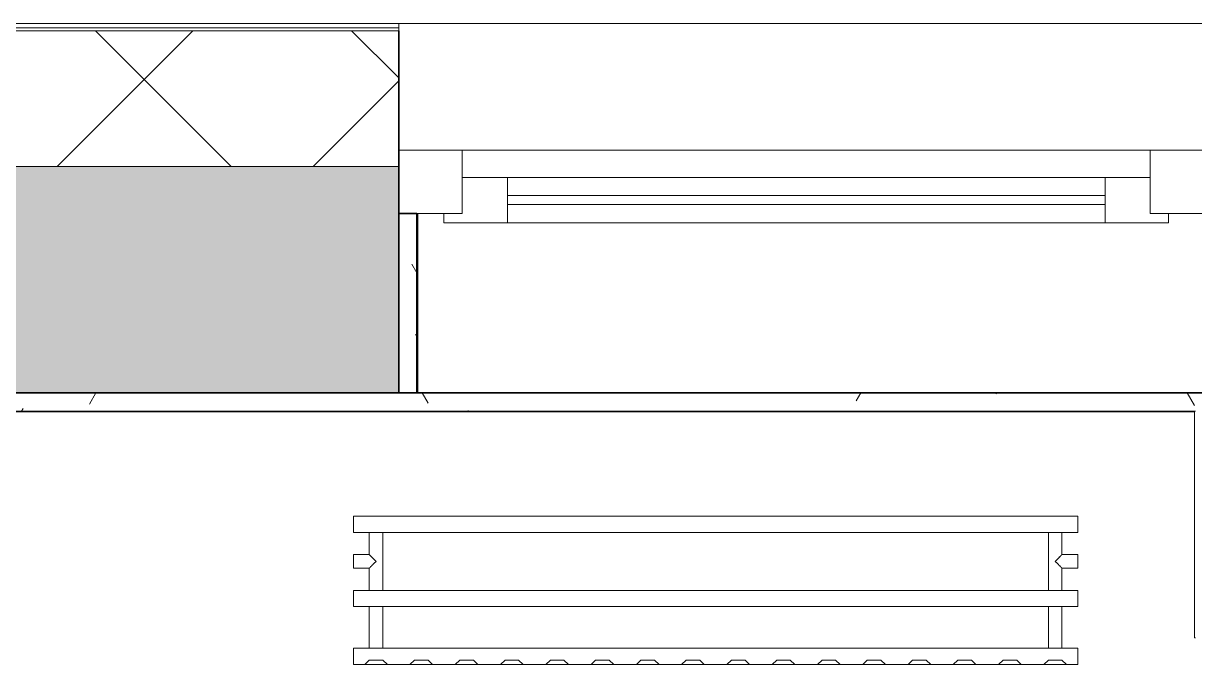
# Model space of a CAD drawing. Header units: millimetres. Extents: x 3914 to 443608, y -156176 to 78197.
# Drawn here: x 419656 to 420949, y -125127 to -124419 of the extents above; entities that cross this region are included whole.
import ezdxf

# ---------------------------------------------------------------- set-up
doc = ezdxf.new("R2010")
doc.units = ezdxf.units.MM
for name, color, linetype, lineweight in [('A-FLOR', 7, 'Continuous', 9), ('A-GLAZ', 7, 'Continuous', 9), ('A-GLAZ-1', 7, 'Continuous', 5), ('A-WALL', 7, 'Continuous', 5), ('A-WALL-1', 7, 'Continuous', 35), ('I-WALL', 7, 'Continuous', 5)]:
    doc.layers.add(name, color=color, linetype=linetype, lineweight=lineweight)
doc.layers.add('A-WALL-FNSH-1', color=9, linetype='Continuous', lineweight=5, true_color=0x808080)
doc.layers.add('M-EQPM-1', color=7, linetype='Continuous', lineweight=9, true_color=0xb2b2b2)
pattern_1 = [(0, (315419.7, -145976.68), (243.84, 60.96), [20.117, -162.763, 20.117, -162.763, -975.36]), (0, (315419.7, -145976.68), (243.84, 60.96), [-365.76, 20.117, -345.643, 20.117, -162.763, -426.72]), (0, (315419.7, -145976.68), (243.84, 60.96), [-914.4, 20.117, -101.803, 20.117, -284.683]), (120, (315511.14, -145946.2), (-174.71291, 180.691634), [20.117, -162.763, 20.117, -162.763, -975.36]), (120, (315511.14, -145946.2), (-174.71291, 180.691634), [-365.76, 20.117, -345.643, 20.117, -162.763, -426.72]), (120, (315511.14, -145946.2), (-174.71291, 180.691634), [-914.4, 20.117, -101.803, 20.117, -284.683]), (240, (315541.62, -145824.28), (-69.12709, -241.651634), [20.117, -162.763, 20.117, -162.763, -975.36]), (240, (315541.62, -145824.28), (-69.12709, -241.651634), [-365.76, 20.117, -345.643, 20.117, -162.763, -426.72]), (240, (315541.62, -145824.28), (-69.12709, -241.651634), [-914.4, 20.117, -101.803, 20.117, -284.683])]

# ---------------------------------------------------------------- blocks, each defined once
blk = doc.blocks.new('120_Окно_СКБ_1Ст - 120_Окно_СКБ_1Ст 900х2500_h_ с форточкой-V559-Объем проектирования 3 этажа')
at = {"layer": 'A-GLAZ'}
for p, q in [((-450, -127), (-450, -57)), ((-450, -57), (-380, -57)), ((-380, -57), (-380, -127)), ((380, -127), (380, -57)), ((380, -57), (450, -57)), ((450, -57), (450, -127)), ((380, -87), (-380, -87)), ((-380, -87), (-380, -127)), ((-330, -137), (-330, -87)), ((330, -137), (330, -87)), ((380, -127), (380, -87)), ((-380, -127), (-450, -127)), ((-380, -127), (-400, -127)), ((-400, -127), (-400, -137)), ((450, -127), (380, -127)), ((400, -127), (380, -127)), ((400, -137), (400, -127)), ((-400, -137), (400, -137)), ((400, -137), (-400, -137))]:
    blk.add_line(p, q, dxfattribs=at)
at = {"layer": 'A-GLAZ-1'}
for p, q in [((450, -57), (-450, -57)), ((-330, -107), (330, -107)), ((-430, -127), (-400, -127)), ((330, -117), (-330, -117)), ((400, -127), (449.8, -127))]:
    blk.add_line(p, q, dxfattribs=at)
blk = doc.blocks.new('radiator_prado_classic_z_tip_30_po exemplyaru - Classic Z Тип 30-300-31189091-Объем проектирования 3 этажа')
at = {"layer": 'M-EQPM-1'}
for p, q in [((0, 228), (0, 210)), ((800, 228), (0, 228)), ((0, 210), (0, 228)), ((0, 228), (12.5, 228)), ((12.5, 228), (37.5, 228)), ((37.5, 228), (12.5, 228)), ((12.5, 228), (37.5, 228)), ((12.5, 228), (17.5, 223)), ((12.5, 228), (17.5, 223)), ((32.5, 223), (17.5, 223)), ((17.5, 223), (32.5, 223)), ((32.5, 223), (37.5, 228)), ((37.5, 228), (32.5, 223)), ((37.5, 228), (62.5, 228)), ((62.5, 228), (87.5, 228)), ((87.5, 228), (62.5, 228)), ((62.5, 228), (87.5, 228)), ((62.5, 228), (67.5, 223)), ((62.5, 228), (67.5, 223)), ((82.5, 223), (67.5, 223)), ((67.5, 223), (82.5, 223)), ((82.5, 223), (87.5, 228)), ((87.5, 228), (82.5, 223)), ((87.5, 228), (112.5, 228)), ((112.5, 228), (137.5, 228)), ((137.5, 228), (112.5, 228)), ((112.5, 228), (137.5, 228)), ((112.5, 228), (117.5, 223)), ((112.5, 228), (117.5, 223)), ((132.5, 223), (117.5, 223)), ((117.5, 223), (132.5, 223)), ((132.5, 223), (137.5, 228)), ((137.5, 228), (132.5, 223)), ((137.5, 228), (162.5, 228)), ((162.5, 228), (187.5, 228)), ((187.5, 228), (162.5, 228)), ((162.5, 228), (187.5, 228)), ((162.5, 228), (167.5, 223)), ((162.5, 228), (167.5, 223)), ((182.5, 223), (167.5, 223)), ((167.5, 223), (182.5, 223)), ((182.5, 223), (187.5, 228)), ((187.5, 228), (182.5, 223)), ((187.5, 228), (212.5, 228)), ((212.5, 228), (237.5, 228)), ((237.5, 228), (212.5, 228)), ((212.5, 228), (237.5, 228)), ((212.5, 228), (217.5, 223)), ((212.5, 228), (217.5, 223)), ((232.5, 223), (217.5, 223)), ((217.5, 223), (232.5, 223)), ((232.5, 223), (237.5, 228)), ((237.5, 228), (232.5, 223)), ((237.5, 228), (262.5, 228)), ((262.5, 228), (287.5, 228)), ((287.5, 228), (262.5, 228)), ((262.5, 228), (287.5, 228)), ((262.5, 228), (267.5, 223)), ((262.5, 228), (267.5, 223)), ((282.5, 223), (267.5, 223)), ((267.5, 223), (282.5, 223)), ((282.5, 223), (287.5, 228)), ((287.5, 228), (282.5, 223)), ((287.5, 228), (312.5, 228)), ((312.5, 228), (337.5, 228)), ((337.5, 228), (312.5, 228)), ((312.5, 228), (337.5, 228)), ((312.5, 228), (317.5, 223)), ((312.5, 228), (317.5, 223)), ((332.5, 223), (317.5, 223)), ((317.5, 223), (332.5, 223)), ((332.5, 223), (337.5, 228)), ((337.5, 228), (332.5, 223)), ((337.5, 228), (362.5, 228)), ((362.5, 228), (387.5, 228)), ((387.5, 228), (362.5, 228)), ((362.5, 228), (387.5, 228)), ((362.5, 228), (367.5, 223)), ((362.5, 228), (367.5, 223)), ((382.5, 223), (367.5, 223)), ((367.5, 223), (382.5, 223)), ((382.5, 223), (387.5, 228)), ((387.5, 228), (382.5, 223)), ((387.5, 228), (412.5, 228)), ((412.5, 228), (437.5, 228)), ((437.5, 228), (412.5, 228)), ((412.5, 228), (437.5, 228)), ((412.5, 228), (417.5, 223)), ((412.5, 228), (417.5, 223)), ((432.5, 223), (417.5, 223)), ((417.5, 223), (432.5, 223)), ((432.5, 223), (437.5, 228)), ((437.5, 228), (432.5, 223)), ((437.5, 228), (462.5, 228)), ((462.5, 228), (487.5, 228)), ((487.5, 228), (462.5, 228)), ((462.5, 228), (487.5, 228)), ((462.5, 228), (467.5, 223)), ((462.5, 228), (467.5, 223)), ((482.5, 223), (467.5, 223)), ((467.5, 223), (482.5, 223)), ((482.5, 223), (487.5, 228)), ((487.5, 228), (482.5, 223)), ((487.5, 228), (512.5, 228)), ((512.5, 228), (537.5, 228)), ((537.5, 228), (512.5, 228)), ((512.5, 228), (537.5, 228)), ((512.5, 228), (517.5, 223)), ((512.5, 228), (517.5, 223)), ((532.5, 223), (517.5, 223)), ((517.5, 223), (532.5, 223)), ((532.5, 223), (537.5, 228)), ((537.5, 228), (532.5, 223)), ((537.5, 228), (562.5, 228)), ((562.5, 228), (587.5, 228)), ((587.5, 228), (562.5, 228)), ((562.5, 228), (587.5, 228)), ((562.5, 228), (567.5, 223)), ((562.5, 228), (567.5, 223)), ((582.5, 223), (567.5, 223)), ((567.5, 223), (582.5, 223)), ((582.5, 223), (587.5, 228)), ((587.5, 228), (582.5, 223)), ((587.5, 228), (612.5, 228)), ((612.5, 228), (637.5, 228)), ((637.5, 228), (612.5, 228)), ((612.5, 228), (637.5, 228)), ((612.5, 228), (617.5, 223)), ((612.5, 228), (617.5, 223)), ((632.5, 223), (617.5, 223)), ((617.5, 223), (632.5, 223)), ((632.5, 223), (637.5, 228)), ((637.5, 228), (632.5, 223)), ((637.5, 228), (662.5, 228)), ((662.5, 228), (687.5, 228)), ((687.5, 228), (662.5, 228)), ((662.5, 228), (687.5, 228)), ((662.5, 228), (667.5, 223)), ((662.5, 228), (667.5, 223)), ((682.5, 223), (667.5, 223)), ((667.5, 223), (682.5, 223)), ((682.5, 223), (687.5, 228)), ((687.5, 228), (682.5, 223)), ((687.5, 228), (712.5, 228)), ((712.5, 228), (737.5, 228)), ((737.5, 228), (712.5, 228)), ((712.5, 228), (737.5, 228)), ((712.5, 228), (717.5, 223)), ((712.5, 228), (717.5, 223)), ((732.5, 223), (717.5, 223)), ((717.5, 223), (732.5, 223)), ((732.5, 223), (737.5, 228)), ((737.5, 228), (732.5, 223)), ((737.5, 228), (762.5, 228)), ((762.5, 228), (787.5, 228)), ((787.5, 228), (762.5, 228)), ((762.5, 228), (787.5, 228)), ((762.5, 228), (767.5, 223)), ((762.5, 228), (767.5, 223)), ((782.5, 223), (767.5, 223)), ((767.5, 223), (782.5, 223)), ((782.5, 223), (787.5, 228)), ((787.5, 228), (782.5, 223)), ((787.5, 228), (800, 228)), ((800, 210), (800, 228)), ((800, 228), (800, 210)), ((0, 210), (800, 210)), ((17.8, 210), (0, 210)), ((17.5, 210), (17.5, 164)), ((17.5, 210), (17.5, 164)), ((17.8, 210), (17.5, 210)), ((17.5, 210), (17.8, 210)), ((17.8, 210), (17.5, 210)), ((17.5, 210), (32.5, 210)), ((32.2, 210), (17.8, 210)), ((17.8, 210), (32.2, 210)), ((32.2, 210), (17.8, 210)), ((32.5, 210), (32.2, 210)), ((32.2, 210), (32.5, 210)), ((32.5, 210), (32.2, 210)), ((767.8, 210), (32.2, 210)), ((32.5, 164), (32.5, 210)), ((32.5, 164), (32.5, 210)), ((767.5, 210), (767.5, 164)), ((767.5, 210), (767.5, 164)), ((767.8, 210), (767.5, 210)), ((767.5, 210), (782.5, 210)), ((767.8, 210), (767.5, 210)), ((767.5, 210), (767.8, 210)), ((782.2, 210), (767.8, 210)), ((778.7, 210), (767.8, 210)), ((767.8, 210), (782.2, 210)), ((781.5, 210), (778.7, 210)), ((782.2, 210), (781.5, 210)), ((782.5, 210), (782.2, 210)), ((782.5, 210), (782.2, 210)), ((782.2, 210), (782.5, 210)), ((800, 210), (782.2, 210)), ((782.5, 164), (782.5, 210)), ((782.5, 164), (782.5, 210)), ((800, 164), (0, 164)), ((0, 164), (0, 146)), ((0, 146), (0, 164)), ((0, 164), (17.8, 164)), ((17.8, 164), (17.5, 164)), ((17.5, 164), (17.8, 164)), ((17.8, 164), (17.5, 164)), ((17.5, 164), (32.5, 164)), ((32.2, 164), (17.8, 164)), ((17.8, 164), (32.2, 164)), ((32.2, 164), (17.8, 164)), ((32.5, 164), (32.2, 164)), ((32.2, 164), (32.5, 164)), ((32.5, 164), (32.2, 164)), ((32.2, 164), (767.8, 164)), ((767.8, 164), (767.5, 164)), ((767.5, 164), (782.5, 164)), ((767.8, 164), (767.5, 164)), ((767.5, 164), (767.8, 164)), ((782.2, 164), (767.8, 164)), ((782.2, 164), (767.8, 164)), ((767.8, 164), (768.5, 164)), ((768.5, 164), (769.7, 164)), ((769.7, 164), (771.2, 164)), ((771.2, 164), (773.1, 164)), ((773.1, 164), (775, 164)), ((775, 164), (776.9, 164)), ((776.9, 164), (778.7, 164)), ((778.7, 164), (780.3, 164)), ((780.3, 164), (781.5, 164)), ((781.5, 164), (782.2, 164)), ((782.5, 164), (782.2, 164)), ((782.5, 164), (782.2, 164)), ((782.2, 164), (782.5, 164)), ((782.2, 164), (800, 164)), ((800, 146), (800, 164)), ((800, 164), (800, 146)), ((0, 146), (800, 146)), ((18.5, 146), (0, 146)), ((17.5, 146), (17.5, 121.5)), ((17.5, 146), (17.5, 121.5)), ((17.5, 146), (18.5, 146)), ((18.5, 146), (17.5, 146)), ((17.5, 146), (18.5, 146)), ((32.5, 146), (17.5, 146)), ((18.5, 146), (32.2, 146)), ((32.2, 146), (18.5, 146)), ((18.5, 146), (32.2, 146)), ((32.2, 146), (32.5, 146)), ((32.5, 146), (32.2, 146)), ((32.2, 146), (32.5, 146)), ((767.8, 146), (32.2, 146)), ((32.5, 82), (32.5, 146)), ((32.5, 82), (32.5, 146)), ((767.5, 146), (767.5, 82)), ((767.5, 146), (767.5, 82)), ((767.5, 146), (767.8, 146)), ((782.5, 146), (767.5, 146)), ((767.5, 146), (767.8, 146)), ((767.8, 146), (767.5, 146)), ((767.8, 146), (781.5, 146)), ((767.8, 146), (773.1, 146)), ((781.5, 146), (767.8, 146)), ((773.1, 146), (781.5, 146)), ((781.5, 146), (782.5, 146)), ((781.5, 146), (782.5, 146)), ((782.5, 146), (781.5, 146)), ((800, 146), (781.5, 146)), ((782.5, 121.5), (782.5, 146)), ((782.5, 121.5), (782.5, 146)), ((17.5, 121.5), (0, 121.5)), ((17.5, 121.5), (0, 121.5)), ((0, 121.5), (0, 120.5)), ((0, 106.5), (0, 121.5)), ((0, 120.5), (0, 107.5)), ((0, 120.5), (0, 119.3)), ((0, 114), (0, 120.5)), ((0, 120.5), (0, 120.5)), ((0, 119.3), (0, 117.8)), ((0, 117.8), (0, 115.9)), ((800, 121.5), (782.5, 121.5)), ((800, 121.5), (782.5, 121.5)), ((800, 121.5), (800, 106.5)), ((800, 120.5), (800, 121.5)), ((800, 121.5), (800, 120.5)), ((800, 120.5), (800, 121.5)), ((800, 107.5), (800, 120.5)), ((800, 120.5), (800, 107.5)), ((800, 119.3), (800, 120.5)), ((800, 117.8), (800, 119.3)), ((800, 115.9), (800, 117.8)), ((0, 115.9), (0, 114)), ((0, 114), (0, 112.1)), ((0, 107.5), (0, 114)), ((0, 112.1), (0, 110.3)), ((0, 110.3), (0, 108.7)), ((0, 108.7), (0, 107.5)), ((0, 107.5), (0, 106.5)), ((0, 107.5), (0, 107.5)), ((0, 106.5), (17.5, 106.5)), ((0, 106.5), (17.5, 106.5)), ((17.5, 106.5), (17.5, 82)), ((17.5, 106.5), (17.5, 82)), ((782.5, 82), (782.5, 106.5)), ((782.5, 106.5), (800, 106.5)), ((782.5, 82), (782.5, 106.5)), ((782.5, 106.5), (800, 106.5)), ((800, 114), (800, 115.9)), ((800, 112.1), (800, 114)), ((800, 110.3), (800, 112.1)), ((800, 108.7), (800, 110.3)), ((800, 107.5), (800, 108.7)), ((800, 106.5), (800, 107.5)), ((800, 107.5), (800, 106.5)), ((800, 106.5), (800, 107.5)), ((800, 82), (0, 82)), ((0, 82), (0, 64)), ((0, 64), (0, 82)), ((0, 82), (18.5, 82)), ((18.5, 82), (17.5, 82)), ((17.5, 82), (18.5, 82)), ((18.5, 82), (17.5, 82)), ((17.5, 82), (32.5, 82)), ((21.3, 82), (18.5, 82)), ((18.5, 82), (32.2, 82)), ((32.2, 82), (18.5, 82)), ((28.8, 82), (21.3, 82)), ((31.5, 82), (28.8, 82)), ((32.2, 82), (31.5, 82)), ((32.5, 82), (32.2, 82)), ((32.2, 82), (32.5, 82)), ((32.5, 82), (32.2, 82)), ((32.2, 82), (767.8, 82)), ((767.8, 82), (767.5, 82)), ((767.5, 82), (782.5, 82)), ((767.8, 82), (767.5, 82)), ((767.5, 82), (767.8, 82)), ((781.5, 82), (767.8, 82)), ((775, 82), (767.8, 82)), ((767.8, 82), (773.1, 82)), ((773.1, 82), (775, 82)), ((781.5, 82), (775, 82)), ((775, 82), (776.9, 82)), ((776.9, 82), (778.7, 82)), ((778.7, 82), (780.3, 82)), ((780.3, 82), (781.5, 82)), ((782.5, 82), (781.5, 82)), ((782.5, 82), (781.5, 82)), ((781.5, 82), (782.5, 82)), ((781.5, 82), (800, 82)), ((800, 64), (800, 82)), ((800, 82), (800, 64)), ((800, 64), (0, 64)), ((0, 64), (800, 64))]:
    blk.add_line(p, q, dxfattribs=at)
for points, knots in [([(18.5, 120.5), (18.4, 120.6), (18.3, 120.7), (18.1, 120.9), (17.9, 121.1), (17.8, 121.2), (17.7, 121.3), (17.5, 121.5), (17.5, 121.5), (17.5, 121.5)], [0.7142857, 0.7142857, 0.7142857, 0.7142857, 0.75, 0.7857143, 0.8214286, 0.8571429, 0.8928571, 0.9285714, 1, 1, 1, 1]), ([(17.5, 121.5), (17.5, 121.5), (17.5, 121.5), (17.7, 121.3), (17.8, 121.2), (17.9, 121.1), (18.1, 120.9), (18.3, 120.7), (18.4, 120.6), (18.5, 120.5)], [0, 0, 0, 0, 0.0714286, 0.1071429, 0.1428571, 0.1785714, 0.2142857, 0.25, 0.2857143, 0.2857143, 0.2857143, 0.2857143]), ([(17.5, 121.5), (17.5, 121.5), (17.5, 121.5), (17.7, 121.3), (17.8, 121.2), (17.9, 121.1), (18.1, 120.9), (18.3, 120.7), (18.4, 120.6), (18.5, 120.5)], [0, 0, 0, 0, 0.0714286, 0.1071429, 0.1428571, 0.1785714, 0.2142857, 0.25, 0.2857143, 0.2857143, 0.2857143, 0.2857143]), ([(25, 114), (24.5, 114.5), (23.6, 115.4), (22.4, 116.6), (21.6, 117.4), (21.1, 117.9), (20.8, 118.2), (20.5, 118.5), (20.2, 118.8), (19.8, 119.1), (19.6, 119.4), (19.3, 119.7), (19, 120), (18.7, 120.3), (18.5, 120.5), (18.3, 120.7), (18.1, 120.9), (17.9, 121.1), (17.8, 121.2), (17.7, 121.3), (17.5, 121.5), (17.5, 121.5), (17.5, 121.5)], [0, 0, 0, 0, 0.142857, 0.285714, 0.357143, 0.392857, 0.428571, 0.464286, 0.5, 0.535714, 0.571429, 0.607143, 0.642857, 0.678571, 0.714286, 0.75, 0.785714, 0.821429, 0.857143, 0.892857, 0.928571, 1, 1, 1, 1]), ([(22.1, 116.9), (21.9, 117.1), (21.6, 117.4), (21.1, 117.9), (20.8, 118.2), (20.5, 118.5), (20.2, 118.8), (19.9, 119.2), (19.7, 119.3), (19.6, 119.4)], [0.2857143, 0.2857143, 0.2857143, 0.2857143, 0.3571429, 0.3928571, 0.4285714, 0.4642857, 0.5, 0.5357143, 0.5714286, 0.5714286, 0.5714286, 0.5714286]), ([(19.6, 119.4), (19.7, 119.3), (19.9, 119.2), (20.3, 118.7), (20.7, 118.3), (21.1, 117.9), (21.6, 117.4), (21.9, 117.1), (22.1, 116.9)], [0.4285714, 0.4285714, 0.4285714, 0.4285714, 0.4642857, 0.5, 0.5714286, 0.6071429, 0.6428571, 0.7142857, 0.7142857, 0.7142857, 0.7142857]), ([(19.6, 119.4), (19.7, 119.3), (19.8, 119.1), (20.3, 118.7), (20.7, 118.3), (21.1, 117.9), (21.6, 117.4), (21.9, 117.1), (22.1, 116.9)], [0.4285714, 0.4285714, 0.4285714, 0.4285714, 0.4642857, 0.5, 0.5714286, 0.6071429, 0.6428571, 0.7142857, 0.7142857, 0.7142857, 0.7142857]), ([(775, 114), (775.5, 114.5), (776.4, 115.4), (777.6, 116.6), (778.4, 117.4), (778.9, 117.9), (779.2, 118.2), (779.5, 118.5), (779.8, 118.8), (780.1, 119.2), (780.4, 119.4), (780.7, 119.7), (781, 120), (781.3, 120.3), (781.5, 120.5), (781.7, 120.7), (781.9, 120.9), (782.1, 121.1), (782.2, 121.2), (782.3, 121.3), (782.5, 121.5), (782.5, 121.5), (782.5, 121.5)], [0, 0, 0, 0, 0.142857, 0.285714, 0.357143, 0.392857, 0.428571, 0.464286, 0.5, 0.535714, 0.571429, 0.607143, 0.642857, 0.678571, 0.714286, 0.75, 0.785714, 0.821429, 0.857143, 0.892857, 0.928571, 1, 1, 1, 1]), ([(780.4, 119.4), (780.3, 119.3), (780.1, 119.2), (779.7, 118.7), (779.3, 118.3), (778.9, 117.9), (778.4, 117.4), (778.1, 117.1), (777.9, 116.9)], [0.4285714, 0.4285714, 0.4285714, 0.4285714, 0.4642857, 0.5, 0.5714286, 0.6071429, 0.6428571, 0.7142857, 0.7142857, 0.7142857, 0.7142857]), ([(780.4, 119.4), (780.3, 119.3), (780.1, 119.2), (779.7, 118.7), (779.3, 118.3), (778.9, 117.9), (778.4, 117.4), (778.1, 117.1), (777.9, 116.9)], [0.4285714, 0.4285714, 0.4285714, 0.4285714, 0.4642857, 0.5, 0.5714286, 0.6071429, 0.6428571, 0.7142857, 0.7142857, 0.7142857, 0.7142857]), ([(777.9, 116.9), (778.1, 117.1), (778.4, 117.4), (778.9, 117.9), (779.1, 118.1), (779.2, 118.2)], [0.2857143, 0.2857143, 0.2857143, 0.2857143, 0.3571429, 0.3928571, 0.4285714, 0.4285714, 0.4285714, 0.4285714]), ([(782.5, 121.5), (782.5, 121.5), (782.5, 121.5), (782.3, 121.3), (782.2, 121.2), (782.1, 121.1), (781.9, 120.9), (781.7, 120.7), (781.6, 120.6), (781.5, 120.5)], [0, 0, 0, 0, 0.0714286, 0.1071429, 0.1428571, 0.1785714, 0.2142857, 0.25, 0.2857143, 0.2857143, 0.2857143, 0.2857143]), ([(782.5, 121.5), (782.5, 121.5), (782.5, 121.5), (782.3, 121.3), (782.2, 121.2), (782.1, 121.1), (781.9, 120.9), (781.7, 120.7), (781.6, 120.6), (781.5, 120.5)], [0, 0, 0, 0, 0.0714286, 0.1071429, 0.1428571, 0.1785714, 0.2142857, 0.25, 0.2857143, 0.2857143, 0.2857143, 0.2857143]), ([(781.5, 120.5), (781.6, 120.6), (781.7, 120.7), (781.9, 120.9), (782.1, 121.1), (782.2, 121.2), (782.3, 121.3), (782.5, 121.5), (782.5, 121.5), (782.5, 121.5)], [0.7142857, 0.7142857, 0.7142857, 0.7142857, 0.75, 0.7857143, 0.8214286, 0.8571429, 0.8928571, 0.9285714, 1, 1, 1, 1]), ([(17.5, 106.5), (17.5, 106.5), (17.5, 106.5), (17.7, 106.7), (17.8, 106.8), (17.9, 106.9), (18.1, 107.1), (18.3, 107.3), (18.5, 107.5), (18.7, 107.7), (19, 108), (19.3, 108.3), (19.6, 108.6), (19.8, 108.9), (20.3, 109.3), (20.7, 109.7), (21.1, 110.1), (21.6, 110.6), (22.4, 111.4), (23.6, 112.6), (24.5, 113.5), (25, 114)], [0, 0, 0, 0, 0.071429, 0.107143, 0.142857, 0.178571, 0.214286, 0.25, 0.285714, 0.321429, 0.357143, 0.392857, 0.428571, 0.464286, 0.5, 0.571429, 0.607143, 0.642857, 0.714286, 0.857143, 1, 1, 1, 1]), ([(17.5, 106.5), (17.5, 106.5), (17.5, 106.5), (17.7, 106.7), (17.8, 106.8), (17.9, 106.9), (18.1, 107.1), (18.3, 107.3), (18.4, 107.4), (18.5, 107.5)], [0, 0, 0, 0, 0.0714286, 0.1071429, 0.1428571, 0.1785714, 0.2142857, 0.25, 0.2857143, 0.2857143, 0.2857143, 0.2857143]), ([(18.5, 107.5), (18.4, 107.4), (18.3, 107.3), (18.1, 107.1), (17.9, 106.9), (17.8, 106.8), (17.7, 106.7), (17.5, 106.5), (17.5, 106.5), (17.5, 106.5)], [0.7142857, 0.7142857, 0.7142857, 0.7142857, 0.75, 0.7857143, 0.8214286, 0.8571429, 0.8928571, 0.9285714, 1, 1, 1, 1]), ([(18.5, 107.5), (18.4, 107.4), (18.3, 107.3), (18.1, 107.1), (17.9, 106.9), (17.8, 106.8), (17.7, 106.7), (17.5, 106.5), (17.5, 106.5), (17.5, 106.5)], [0.7142857, 0.7142857, 0.7142857, 0.7142857, 0.75, 0.7857143, 0.8214286, 0.8571429, 0.8928571, 0.9285714, 1, 1, 1, 1]), ([(19.6, 108.6), (19.7, 108.7), (19.9, 108.8), (20.3, 109.3), (20.7, 109.7), (21.1, 110.1), (21.6, 110.6), (21.9, 110.9), (22.1, 111.1)], [0.4285714, 0.4285714, 0.4285714, 0.4285714, 0.4642857, 0.5, 0.5714286, 0.6071429, 0.6428571, 0.7142857, 0.7142857, 0.7142857, 0.7142857]), ([(22.1, 111.1), (21.9, 110.9), (21.6, 110.6), (21.1, 110.1), (20.8, 109.8), (20.5, 109.5), (20.2, 109.2), (19.9, 108.8), (19.7, 108.7), (19.6, 108.6)], [0.2857143, 0.2857143, 0.2857143, 0.2857143, 0.3571429, 0.3928571, 0.4285714, 0.4642857, 0.5, 0.5357143, 0.5714286, 0.5714286, 0.5714286, 0.5714286]), ([(22.1, 111.1), (21.9, 110.9), (21.6, 110.6), (21.1, 110.1), (20.8, 109.8), (20.5, 109.5), (20.2, 109.2), (19.8, 108.9), (19.7, 108.7), (19.6, 108.6)], [0.2857143, 0.2857143, 0.2857143, 0.2857143, 0.3571429, 0.3928571, 0.4285714, 0.4642857, 0.5, 0.5357143, 0.5714286, 0.5714286, 0.5714286, 0.5714286]), ([(782.5, 106.5), (782.5, 106.5), (782.5, 106.5), (782.3, 106.7), (782.2, 106.8), (782.1, 106.9), (781.9, 107.1), (781.7, 107.3), (781.5, 107.5), (781.3, 107.7), (781, 108), (780.7, 108.3), (780.4, 108.6), (780.1, 108.8), (779.7, 109.3), (779.3, 109.7), (778.9, 110.1), (778.4, 110.6), (777.6, 111.4), (776.4, 112.6), (775.5, 113.5), (775, 114)], [0, 0, 0, 0, 0.071429, 0.107143, 0.142857, 0.178571, 0.214286, 0.25, 0.285714, 0.321429, 0.357143, 0.392857, 0.428571, 0.464286, 0.5, 0.571429, 0.607143, 0.642857, 0.714286, 0.857143, 1, 1, 1, 1]), ([(777.9, 111.1), (778.1, 110.9), (778.4, 110.6), (778.9, 110.1), (779.2, 109.8), (779.5, 109.5), (779.8, 109.2), (780.1, 108.8), (780.3, 108.7), (780.4, 108.6)], [0.2857143, 0.2857143, 0.2857143, 0.2857143, 0.3571429, 0.3928571, 0.4285714, 0.4642857, 0.5, 0.5357143, 0.5714286, 0.5714286, 0.5714286, 0.5714286]), ([(777.9, 111.1), (778.1, 110.9), (778.4, 110.6), (778.9, 110.1), (779.2, 109.8), (779.5, 109.5), (779.8, 109.2), (780.1, 108.8), (780.3, 108.7), (780.4, 108.6)], [0.2857143, 0.2857143, 0.2857143, 0.2857143, 0.3571429, 0.3928571, 0.4285714, 0.4642857, 0.5, 0.5357143, 0.5714286, 0.5714286, 0.5714286, 0.5714286]), ([(779.2, 109.8), (779.1, 109.9), (778.9, 110.1), (778.4, 110.6), (778.1, 110.9), (777.9, 111.1)], [0.5714286, 0.5714286, 0.5714286, 0.5714286, 0.6071429, 0.6428571, 0.7142857, 0.7142857, 0.7142857, 0.7142857]), ([(780.4, 108.6), (780.3, 108.7), (780.1, 108.8), (779.7, 109.3), (779.4, 109.6), (779.2, 109.8)], [0.4285714, 0.4285714, 0.4285714, 0.4285714, 0.4642857, 0.5, 0.5714286, 0.5714286, 0.5714286, 0.5714286]), ([(781.5, 107.5), (781.6, 107.4), (781.7, 107.3), (781.9, 107.1), (782.1, 106.9), (782.2, 106.8), (782.3, 106.7), (782.5, 106.5), (782.5, 106.5), (782.5, 106.5)], [0.7142857, 0.7142857, 0.7142857, 0.7142857, 0.75, 0.7857143, 0.8214286, 0.8571429, 0.8928571, 0.9285714, 1, 1, 1, 1]), ([(781.5, 107.5), (781.6, 107.4), (781.7, 107.3), (781.9, 107.1), (782.1, 106.9), (782.2, 106.8), (782.3, 106.7), (782.5, 106.5), (782.5, 106.5), (782.5, 106.5)], [0.7142857, 0.7142857, 0.7142857, 0.7142857, 0.75, 0.7857143, 0.8214286, 0.8571429, 0.8928571, 0.9285714, 1, 1, 1, 1]), ([(782.5, 106.5), (782.5, 106.5), (782.5, 106.5), (782.3, 106.7), (782.2, 106.8), (782.1, 106.9), (781.9, 107.1), (781.7, 107.3), (781.6, 107.4), (781.5, 107.5)], [0, 0, 0, 0, 0.0714286, 0.1071429, 0.1428571, 0.1785714, 0.2142857, 0.25, 0.2857143, 0.2857143, 0.2857143, 0.2857143])]:
    blk.add_open_spline(points, degree=3, knots=knots, dxfattribs=at)
for points in [[(19.6, 119.4), (19.5, 119.5), (19.3, 119.7), (19, 120), (18.7, 120.3), (18.6, 120.4), (18.5, 120.5)], [(18.5, 120.5), (18.6, 120.4), (18.7, 120.3), (19, 120), (19.3, 119.7), (19.5, 119.5), (19.6, 119.4)], [(18.5, 120.5), (18.6, 120.4), (18.7, 120.3), (19, 120), (19.3, 119.7), (19.5, 119.5), (19.6, 119.4)], [(25, 114), (24.5, 114.5), (23.6, 115.4), (22.6, 116.4), (22.1, 116.9)], [(22.1, 116.9), (22.6, 116.4), (23.6, 115.4), (24.5, 114.5), (25, 114)], [(22.1, 116.9), (22.6, 116.4), (23.6, 115.4), (24.5, 114.5), (25, 114)], [(777.9, 116.9), (777.4, 116.4), (776.4, 115.4), (775.5, 114.5), (775, 114)], [(777.9, 116.9), (777.4, 116.4), (776.4, 115.4), (775.5, 114.5), (775, 114)], [(775, 114), (775.5, 114.5), (776.4, 115.4), (777.4, 116.4), (777.9, 116.9)], [(779.2, 118.2), (779.3, 118.3), (779.5, 118.5), (779.8, 118.8), (780.1, 119.2), (780.3, 119.3), (780.4, 119.4)], [(781.5, 120.5), (781.4, 120.4), (781.3, 120.3), (781, 120), (780.7, 119.7), (780.5, 119.5), (780.4, 119.4)], [(781.5, 120.5), (781.4, 120.4), (781.3, 120.3), (781, 120), (780.7, 119.7), (780.5, 119.5), (780.4, 119.4)], [(780.4, 119.4), (780.5, 119.5), (780.7, 119.7), (781, 120), (781.3, 120.3), (781.4, 120.4), (781.5, 120.5)], [(18.5, 107.5), (18.6, 107.6), (18.7, 107.7), (19, 108), (19.3, 108.3), (19.5, 108.5), (19.6, 108.6)], [(19.6, 108.6), (19.5, 108.5), (19.3, 108.3), (19, 108), (18.7, 107.7), (18.6, 107.6), (18.5, 107.5)], [(19.6, 108.6), (19.5, 108.5), (19.3, 108.3), (19, 108), (18.7, 107.7), (18.6, 107.6), (18.5, 107.5)], [(22.1, 111.1), (22.6, 111.6), (23.6, 112.6), (24.5, 113.5), (25, 114)], [(25, 114), (24.5, 113.5), (23.6, 112.6), (22.6, 111.6), (22.1, 111.1)], [(25, 114), (24.5, 113.5), (23.6, 112.6), (22.6, 111.6), (22.1, 111.1)], [(775, 114), (775.5, 113.5), (776.4, 112.6), (777.4, 111.6), (777.9, 111.1)], [(775, 114), (775.5, 113.5), (776.4, 112.6), (777.4, 111.6), (777.9, 111.1)], [(777.9, 111.1), (777.4, 111.6), (776.4, 112.6), (775.5, 113.5), (775, 114)], [(780.4, 108.6), (780.5, 108.5), (780.7, 108.3), (781, 108), (781.3, 107.7), (781.4, 107.6), (781.5, 107.5)], [(780.4, 108.6), (780.5, 108.5), (780.7, 108.3), (781, 108), (781.3, 107.7), (781.4, 107.6), (781.5, 107.5)], [(781.5, 107.5), (781.4, 107.6), (781.3, 107.7), (781, 108), (780.7, 108.3), (780.5, 108.5), (780.4, 108.6)]]:
    blk.add_open_spline(points, degree=3, dxfattribs=at)

msp = doc.modelspace()

# ---------------------------------------------------------------- hatches: boundary and pattern name
at = {"layer": 'A-WALL'}
h = msp.add_hatch(dxfattribs=at)
h.set_pattern_fill('FP_24', color=256, style=0, pattern_type=2)
h.set_pattern_definition([(45, (315419.7, -145976.68), (-141.42136, 141.42136), []), (135, (315419.7, -145976.68), (-141.42136, -141.42136), [])])
h.paths.add_polyline_path([(423827.6, -124576.7), (424470.1, -124576.7), (424470.1, -124426.7), (423170.1, -124426.7), (423170.1, -124576.7)])
h.paths.add_polyline_path([(420069.9, -124576.7), (420069.9, -124426.7), (418869.7, -124426.7), (418869.7, -124576.7), (419476.5, -124576.7)])
h.paths.add_polyline_path([(421469.7, -124576.7), (422270.1, -124576.7), (422270.1, -124426.7), (420969.9, -124426.7), (420969.9, -124576.7)])
h.paths.add_polyline_path([(416079.7, -124576.7), (416569.7, -124576.7), (416569.7, -124426.7), (412029.7, -124426.7), (412029.7, -124576.7), (415999.7, -124576.7)])
h.paths.add_polyline_path([(425370.1, -124576.7), (426669.7, -124576.7), (426669.7, -124426.7), (425370.1, -124426.7)])
h.paths.add_polyline_path([(408729.7, -124576.7), (408729.7, -124426.7), (408709.7, -124426.7), (408709.7, -124576.7)])
h.paths.add_polyline_path([(440249.7, -124576.7), (440649.7, -124576.7), (440649.7, -124426.7), (435569.9, -124426.7), (435569.9, -124576.7), (439056.5, -124576.7)])
h.paths.add_polyline_path([(432420.1, -124576.7), (432420.1, -124426.7), (431550.1, -124426.7), (431550.1, -124576.7)])
h.paths.add_polyline_path([(428969.7, -124576.7), (430120.1, -124576.7), (430120.1, -124426.7), (428969.7, -124426.7)])
h.paths.add_polyline_path([(433320.1, -124576.7), (434669.9, -124576.7), (434669.9, -124426.7), (433320.1, -124426.7)])
at = {"layer": 'I-WALL'}
h = msp.add_hatch(dxfattribs=at)
h.set_pattern_fill('FP_1', color=256, style=0, pattern_type=2)
h.set_pattern_definition([(45, (315419.7, -145976.68), (-114.04925, 114.04925), []), (45, (315533.75, -145976.68), (-114.04925, 114.04925), [201.612, -40.322, 6.706, -33.617])])
h.paths.add_polyline_path([(426669.7, -124826.7), (426669.7, -124576.7), (426469.7, -124576.7), (426469.7, -124826.7), (426547.1, -124826.7)])
h.paths.add_polyline_path([(436269.7, -124826.7), (436459.7, -124826.7), (436459.7, -124576.7), (436269.7, -124576.7), (436269.7, -124773.3)])
h.paths.add_polyline_path([(423283.7, -124826.7), (424470.1, -124826.7), (424470.1, -124576.7), (423170.1, -124576.7), (423170.1, -124826.7)])
h.paths.add_polyline_path([(428969.7, -124826.7), (430120.1, -124826.7), (430120.1, -124576.7), (428969.7, -124576.7), (428969.7, -124640.3)])
h.paths.add_polyline_path([(434669.9, -124826.7), (434669.9, -124576.7), (433320.1, -124576.7), (433320.1, -124826.7), (433617.6, -124826.7)])
h.paths.add_polyline_path([(425370.1, -124826.7), (425769.7, -124824.9), (425769.7, -124576.7), (425370.1, -124576.7), (425370.1, -124640.3)])
h.paths.add_polyline_path([(432420.1, -124826.7), (432420.1, -124576.7), (431550.1, -124576.7), (431550.1, -124826.7)])
h.paths.add_polyline_path([(420069.9, -124826.7), (420069.9, -124576.7), (418869.7, -124576.7), (418869.7, -124826.7), (420020.4, -124826.7)])
h.paths.add_polyline_path([(421469.7, -124826.7), (422270.1, -124826.7), (422270.1, -124576.7), (421469.7, -124576.7), (421469.7, -124640.3)])
h.paths.add_polyline_path([(416569.7, -124826.7), (416569.7, -124576.7), (416219.7, -124576.7), (416219.7, -124826.7), (416539.7, -124826.7)])
h = msp.add_hatch(dxfattribs=at)
h.set_pattern_fill('FP_191', color=256, style=0, pattern_type=2)
h.set_pattern_definition(pattern_1)
h.paths.add_polyline_path([(420089.9, -124826.7), (420089.9, -124628.7), (420069.9, -124628.7), (420069.9, -124826.7)])
h = msp.add_hatch(dxfattribs=at)
h.set_pattern_fill('FP_191', color=256, style=0, pattern_type=2)
h.set_pattern_definition(pattern_1)
h.paths.add_polyline_path([(420948.7, -124846.7), (420948.7, -124826.7), (416239.7, -124826.7), (416239.7, -124846.7), (420836.2, -124846.7)])

# ---------------------------------------------------------------- linework, layer by layer
at = {"layer": 'A-FLOR'}
msp.add_line((416239.7, -124846.7), (420948.7, -124846.7), dxfattribs=at)
at = {"layer": 'A-WALL'}
for p, q in [((420069.9, -124423.7), (418869.7, -124423.7)), ((420069.9, -124426.7), (418869.7, -124426.7)), ((420069.9, -124418.7), (420969.9, -124418.7)), ((420069.9, -124576.7), (418869.7, -124576.7)), ((420948.7, -124846.7), (420949.7, -124846.7))]:
    msp.add_line(p, q, dxfattribs=at)
at = {"layer": 'A-WALL-1'}
for p, q in [((420069.9, -124826.7), (420069.9, -124426.7)), ((420089.9, -124628.7), (420069.9, -124628.7)), ((420089.9, -124826.7), (420089.9, -124628.7)), ((420969.7, -124826.7), (416219.7, -124826.7)), ((420069.9, -124826.7), (420089.9, -124826.7))]:
    msp.add_line(p, q, dxfattribs=at)
at = {"layer": 'A-WALL-FNSH-1'}
for p, q in [((420069.9, -124418.7), (418869.7, -124418.7)), ((420069.9, -124426.7), (420069.9, -124418.7)), ((420090.9, -124628.7), (420089.9, -124628.7)), ((420090.9, -124826.7), (420090.9, -124628.7)), ((420089.9, -124826.7), (420090.9, -124826.7)), ((418869.7, -124847.7), (420069.9, -124847.7)), ((420069.9, -124847.7), (420069.9, -124846.7)), ((420948.7, -124847.7), (420948.7, -125097.2)), ((420948.7, -125097.2), (420949.7, -125097.2))]:
    msp.add_line(p, q, dxfattribs=at)
at = {"layer": 'I-WALL'}
for q in [(420069.9, -124847.7), (420948.7, -124846.7)]:
    msp.add_line((420948.7, -124847.7), q, dxfattribs=at)

# ---------------------------------------------------------------- block references
at = {"layer": 'A-GLAZ', "color": 3}
msp.add_blockref('120_Окно_СКБ_1Ст - 120_Окно_СКБ_1Ст 900х2500_h_ с форточкой-V559-Объем проектирования 3 этажа', (420519.9, -124501.7), dxfattribs=at)
at = {"layer": 'M-EQPM-1', "rotation": 180}
msp.add_blockref('radiator_prado_classic_z_tip_30_po exemplyaru - Classic Z Тип 30-300-31189091-Объем проектирования 3 этажа', (420819.9, -124898.7), dxfattribs=at)

doc.saveas('drawing.dxf')
